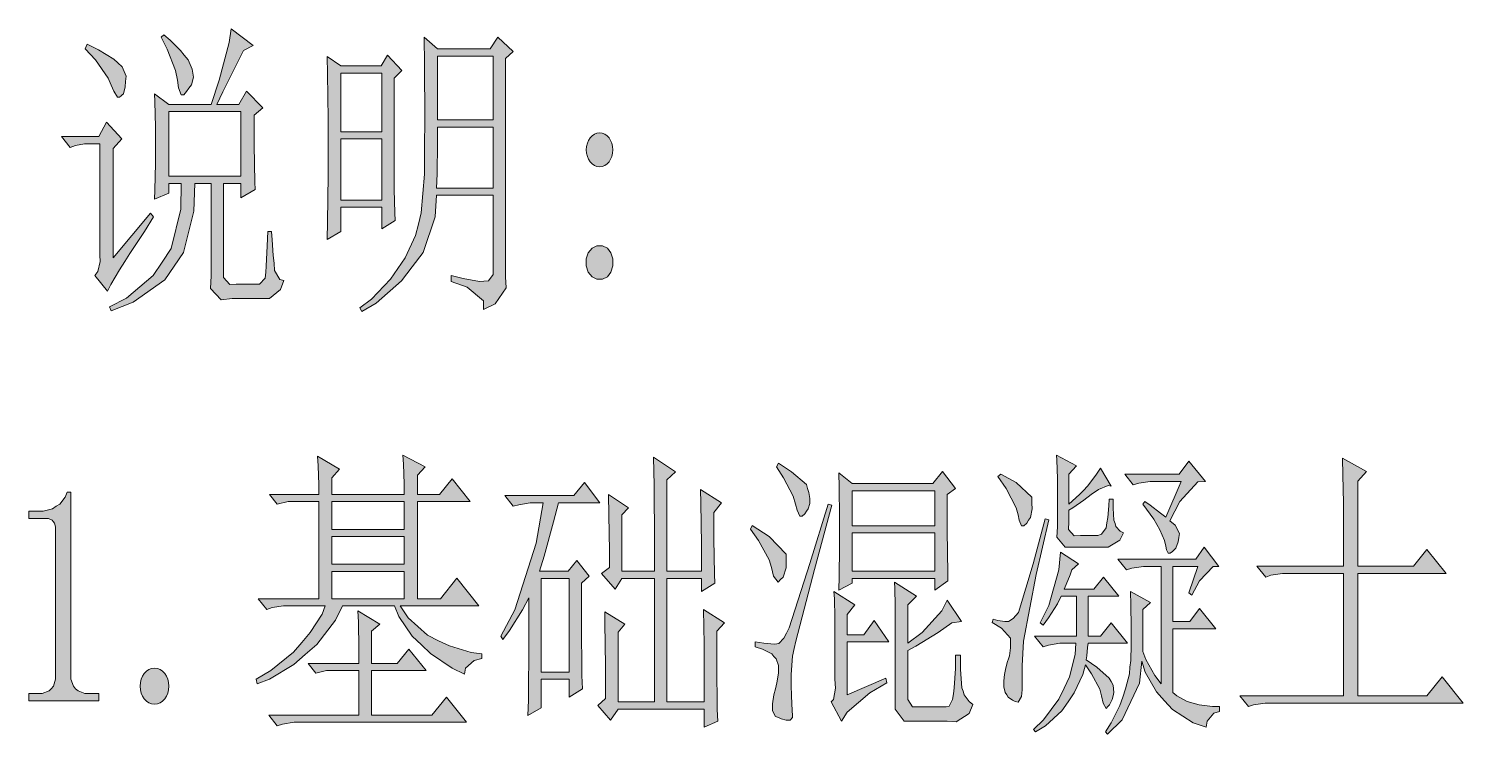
# Model space of a CAD drawing. Header units: millimetres. Extents: x 0 to 586, y 0 to 414.
# Drawn here: x 388.6 to 407.04, y 159.04 to 168.11 of the extents above; entities that cross this region are included whole.
import ezdxf

# ---------------------------------------------------------------- set-up
doc = ezdxf.new("R2010")
doc.units = ezdxf.units.MM

msp = doc.modelspace()

# ---------------------------------------------------------------- hatches: boundary and pattern name
h = msp.add_hatch(color=0)
h.paths.add_polyline_path([(391.202333, 168.112722), (391.484556, 167.897528), (391.361083, 167.834028), (391.269361, 167.650583), (391.0965, 167.301333), (391.018889, 167.139056), (391.301111, 167.139056), (391.399889, 167.308389), (391.608028, 167.093194), (391.498667, 167.001472), (391.498667, 166.613417), (391.505722, 166.137167), (391.50925, 166.045444), (391.325806, 165.936083), (391.325806, 166.123056), (391.103556, 166.123056), (391.103556, 165.011806), (391.103556, 164.913028), (391.184694, 164.821306), (391.265833, 164.828361), (391.498667, 164.828361), (391.565694, 164.828361), (391.639778, 164.905972), (391.646833, 164.980056), (391.653889, 165.057667), (391.664472, 165.32225), (391.671528, 165.505694), (391.720917, 165.505694), (391.727972, 165.396333), (391.742083, 165.19525), (391.752667, 165.096472), (391.759722, 165.001222), (391.82675, 164.888333), (391.879667, 164.874222), (391.837333, 164.757806), (391.696222, 164.641389), (391.597444, 164.641389), (391.216444, 164.641389), (391.071806, 164.627278), (390.93775, 164.771917), (390.944806, 164.934194), (390.944806, 166.123056), (390.733139, 166.123056), (390.722556, 165.76675), (390.5885, 165.234056), (390.468556, 165.057667), (390.348611, 164.881278), (389.942917, 164.595528), (389.660694, 164.486167), (389.636, 164.535556), (389.85825, 164.648444), (390.196917, 164.937722), (390.313333, 165.110583), (390.42975, 165.286972), (390.553222, 165.791444), (390.560278, 166.123056), (390.401528, 166.123056), (390.401528, 165.999583), (390.214556, 165.921972), (390.221611, 166.038389), (390.228667, 166.384111), (390.228667, 166.613417), (390.228667, 166.84625), (390.221611, 167.177861), (390.214556, 167.276639), (390.401528, 167.139056), (390.944806, 167.139056), (391.047111, 167.4495), (391.177639, 167.936333)])
h.paths.add_polyline_path([(390.401528, 167.047333), (390.401528, 166.214778), (391.325806, 166.214778), (391.325806, 167.047333)])
h = msp.add_hatch(color=0)
h.dxf.hatch_style = 2
h.paths.add_polyline_path([(390.30275, 168.003361), (390.338028, 168.035111), (390.419167, 167.964556), (390.549694, 167.834028), (390.599083, 167.774056), (390.648472, 167.710556), (390.701389, 167.594139), (390.708444, 167.541222), (390.7155, 167.488306), (390.690806, 167.389528), (390.659056, 167.347194), (390.627306, 167.304861), (390.592028, 167.262528), (390.560278, 167.262528), (390.525, 167.35425), (390.510889, 167.4495), (390.486194, 167.572972), (390.380361, 167.848139)])
h = msp.add_hatch(color=0)
h.dxf.hatch_style = 2
h.paths.add_polyline_path([(389.325556, 167.851667), (389.35025, 167.911639), (389.494889, 167.841083), (389.692444, 167.721139), (389.745361, 167.67175), (389.801806, 167.622361), (389.851194, 167.502417), (389.844139, 167.431861), (389.840611, 167.364833), (389.815917, 167.276639), (389.801806, 167.262528), (389.787694, 167.248417), (389.766528, 167.230778), (389.741833, 167.230778), (389.692444, 167.308389), (389.660694, 167.386), (389.621889, 167.477722), (389.456083, 167.710556)])
h = msp.add_hatch(color=0)
h.paths.add_polyline_path([(392.856861, 164.521444), (393.005028, 164.634333), (393.248444, 164.891861), (393.343694, 165.029444), (393.438944, 165.167028), (393.569472, 165.452778), (393.608278, 165.600944), (393.643556, 165.745583), (393.685889, 166.243), (393.689417, 166.59225), (393.692944, 166.945028), (393.689417, 167.650583), (393.682361, 168.003361), (393.855222, 167.851667), (394.532556, 167.851667), (394.631333, 168.003361), (394.828889, 167.819917), (394.730111, 167.728194), (394.730111, 164.920083), (394.737167, 164.7825), (394.596056, 164.574361), (394.447889, 164.503806), (394.447889, 164.613167), (394.236222, 164.789556), (394.028083, 164.860111), (394.028083, 164.937722), (394.183306, 164.898917), (394.394972, 164.863639), (394.451417, 164.867167), (394.511389, 164.870694), (394.571361, 164.951833), (394.571361, 165.029444), (394.571361, 165.971361), (393.841111, 165.971361), (393.823472, 165.692667), (393.66825, 165.234056), (393.527139, 165.050611), (393.389556, 164.870694), (393.065, 164.581417), (392.881556, 164.475583)])
h.paths.add_polyline_path([(393.855222, 167.759944), (393.855222, 166.9415), (394.571361, 166.9415), (394.571361, 167.759944)])
h.paths.add_polyline_path([(393.855222, 166.84625), (393.855222, 166.641639), (393.848167, 166.246528), (393.841111, 166.063083), (394.571361, 166.063083), (394.571361, 166.84625)])
h = msp.add_hatch(color=0)
h.paths.add_polyline_path([(393.297833, 166.246528), (393.297833, 166.045444), (393.304889, 165.745583), (393.311944, 165.646806), (393.139083, 165.537444), (393.139083, 165.816139), (392.609917, 165.816139), (392.609917, 165.505694), (392.437056, 165.399861), (392.440583, 165.629167), (392.447639, 166.225361), (392.447639, 166.585194), (392.447639, 166.948556), (392.440583, 167.534167), (392.437056, 167.756417), (392.609917, 167.632944), (393.1285, 167.632944), (393.213167, 167.770528), (393.396611, 167.572972), (393.297833, 167.477722)])
h.paths.add_polyline_path([(392.609917, 166.694556), (392.609917, 165.907861), (393.139083, 165.907861), (393.139083, 166.694556)])
h.paths.add_polyline_path([(392.609917, 167.541222), (392.609917, 166.786278), (393.139083, 166.786278), (393.139083, 167.541222)])
h = msp.add_hatch(color=0)
h.dxf.hatch_style = 2
h.paths.add_polyline_path([(389.685389, 165.167028), (390.165167, 165.738528), (390.203972, 165.692667), (390.087556, 165.505694), (389.900583, 165.219944), (389.833556, 165.121167), (389.766528, 165.011806), (389.653639, 164.821306), (389.611306, 164.736639), (389.449028, 164.937722), (389.487833, 164.990639), (389.519583, 165.121167), (389.512528, 165.198778), (389.512528, 166.631056), (389.364361, 166.631056), (389.314972, 166.631056), (389.198556, 166.609889), (389.131528, 166.585194), (389.018639, 166.726306), (389.498417, 166.726306), (389.597194, 166.90975), (389.79475, 166.694556), (389.685389, 166.571083)])
h = msp.add_hatch(color=0)
edge = h.paths.add_edge_path()
edge.add_ellipse((395.938375, 166.555208), major_axis=(0, 0.216958), ratio=0.788618, start_angle=0, end_angle=360)
h = msp.add_hatch(color=0)
h.dxf.hatch_style = 2
h.paths.add_polyline_path([(396.109472, 165.107056), (396.109472, 165.061194), (396.084778, 164.983583), (396.060083, 164.951833), (396.038917, 164.920083), (395.975417, 164.891861), (395.940139, 164.891861), (395.901333, 164.891861), (395.841361, 164.920083), (395.816667, 164.951833), (395.791972, 164.983583), (395.767278, 165.061194), (395.767278, 165.107056), (395.767278, 165.152917), (395.791972, 165.230528), (395.816667, 165.25875), (395.841361, 165.2905), (395.901333, 165.32225), (395.940139, 165.32225), (395.975417, 165.32225), (396.038917, 165.2905), (396.060083, 165.25875), (396.084778, 165.230528), (396.109472, 165.152917)])
h = msp.add_hatch(color=0)
h.paths.add_polyline_path([(393.424833, 162.122556), (393.424833, 162.260139), (393.417778, 162.514139), (393.410722, 162.630556), (393.696472, 162.478861), (393.597694, 162.3695), (393.597694, 162.122556), (393.879917, 162.122556), (394.042194, 162.323639), (394.275028, 162.030833), (393.597694, 162.030833), (393.597694, 160.782), (393.894028, 160.782), (394.102167, 161.046583), (394.387917, 160.690278), (393.375444, 160.690278), (393.47775, 160.535056), (393.724694, 160.312806), (393.869333, 160.24225), (394.010444, 160.175222), (394.289139, 160.090556), (394.423194, 160.072917), (394.423194, 160.012944), (394.324417, 159.98825), (394.215056, 159.889472), (394.200944, 159.811861), (394.042194, 159.889472), (393.7635, 160.076444), (393.647083, 160.189333), (393.527139, 160.302222), (393.357806, 160.552694), (393.301361, 160.690278), (392.634611, 160.690278), (392.542889, 160.506833), (392.303, 160.192861), (392.154833, 160.065861), (392.006667, 159.938861), (391.696222, 159.748361), (391.537472, 159.688389), (391.523361, 159.748361), (391.710333, 159.857722), (392.003139, 160.094083), (392.108972, 160.221083), (392.218333, 160.348083), (392.370028, 160.584444), (392.412361, 160.690278), (391.957278, 160.690278), (391.876139, 160.690278), (391.727972, 160.669111), (391.660944, 160.644417), (391.548056, 160.782), (392.327694, 160.782), (392.327694, 162.030833), (391.932583, 162.030833), (391.795, 161.999083), (391.696222, 162.122556), (392.327694, 162.122556), (392.327694, 162.246028), (392.320639, 162.492972), (392.313583, 162.616444), (392.595806, 162.447111), (392.497028, 162.33775), (392.497028, 162.122556)])
h.paths.add_polyline_path([(392.497028, 162.030833), (392.497028, 161.674528), (393.424833, 161.674528), (393.424833, 162.030833)])
h.paths.add_polyline_path([(392.497028, 161.582806), (392.497028, 161.2265), (393.424833, 161.2265), (393.424833, 161.582806)])
h.paths.add_polyline_path([(392.497028, 161.134778), (392.497028, 160.782), (393.424833, 160.782), (393.424833, 161.134778)])
h = msp.add_hatch(color=0)
h.dxf.hatch_style = 2
h.paths.add_polyline_path([(397.248944, 161.138306), (397.248944, 161.484028), (397.241889, 162.009667), (397.234833, 162.186056), (397.506472, 162.016722), (397.407694, 161.89325), (397.407694, 161.554583), (397.41475, 161.0995), (397.421806, 160.983083), (397.248944, 160.873722), (397.248944, 161.043056), (396.804444, 161.043056), (396.804444, 159.455556), (397.284222, 159.455556), (397.284222, 159.603722), (397.280694, 160.196389), (397.273639, 160.644417), (397.545278, 160.471556), (397.4465, 160.365722), (397.4465, 159.931806), (397.450028, 159.356778), (397.457083, 159.208611), (397.284222, 159.131), (397.284222, 159.363833), (396.1765, 159.363833), (396.077722, 159.222722), (395.915444, 159.409694), (396.014222, 159.501417), (396.014222, 159.917694), (396.007167, 160.471556), (396.003639, 160.612667), (396.261167, 160.457444), (396.1765, 160.351611), (396.1765, 159.455556), (396.642167, 159.455556), (396.642167, 161.043056), (396.225889, 161.043056), (396.137694, 160.905472), (395.964833, 161.106556), (396.063611, 161.184167), (396.063611, 161.392306), (396.056556, 161.8615), (396.053028, 162.122556), (396.310556, 161.953222), (396.225889, 161.8615), (396.225889, 161.138306), (396.642167, 161.138306), (396.642167, 161.505194), (396.638639, 162.238972), (396.631583, 162.602333), (396.913806, 162.415361), (396.804444, 162.309528), (396.804444, 161.138306)])
h = msp.add_hatch(color=0)
h.dxf.hatch_style = 2
h.paths.add_polyline_path([(398.236722, 162.524722), (398.406056, 162.415361), (398.596556, 162.253083), (398.610667, 162.200167), (398.628306, 162.14725), (398.642417, 162.069639), (398.642417, 162.044944), (398.642417, 162.006139), (398.62125, 161.939111), (398.600083, 161.907361), (398.578917, 161.875611), (398.543639, 161.843861), (398.529528, 161.843861), (398.511889, 161.843861), (398.476611, 161.921472), (398.455444, 161.999083), (398.427222, 162.101389), (398.30375, 162.33775), (398.212028, 162.478861)])
h = msp.add_hatch(color=0)
h.dxf.hatch_style = 2
h.paths.add_polyline_path([(401.824472, 161.706278), (401.824472, 162.168417), (401.824472, 162.330694), (401.817417, 162.563528), (401.813889, 162.630556), (402.071417, 162.492972), (401.972639, 162.383611), (401.972639, 161.999083), (402.014972, 162.037889), (402.110222, 162.126083), (402.159611, 162.175472), (402.209, 162.228389), (402.318361, 162.3695), (402.378333, 162.461222), (402.515917, 162.231917), (402.477111, 162.238972), (402.350111, 162.186056), (402.258389, 162.122556), (402.163139, 162.052), (402.022028, 161.953222), (401.972639, 161.921472), (401.972639, 161.769778), (401.965583, 161.674528), (402.039667, 161.589861), (402.120806, 161.596917), (402.343056, 161.596917), (402.392444, 161.614556), (402.452417, 161.695694), (402.459472, 161.759194), (402.470056, 161.826222), (402.484167, 161.977917), (402.491222, 162.062583), (402.540611, 162.062583), (402.540611, 161.946167), (402.551194, 161.790944), (402.565306, 161.752139), (402.575889, 161.713333), (402.632333, 161.653361), (402.674667, 161.628667), (402.625278, 161.536944), (402.477111, 161.445222), (402.378333, 161.445222), (402.036139, 161.445222), (401.92325, 161.445222), (401.817417, 161.57575)])
h = msp.add_hatch(color=0)
h.dxf.hatch_style = 2
h.paths.add_polyline_path([(403.267333, 161.783889), (403.337889, 161.727444), (403.394333, 161.621611), (403.38375, 161.568694), (403.376694, 161.51225), (403.344944, 161.434639), (403.323778, 161.413472), (403.302611, 161.388778), (403.274389, 161.367611), (403.249694, 161.367611), (403.225, 161.413472), (403.217944, 161.459333), (403.200306, 161.529889), (403.140333, 161.667472), (403.101528, 161.738028), (403.062722, 161.805056), (402.971, 161.935583), (402.921611, 161.999083), (402.946306, 162.030833), (403.016861, 161.984972), (403.150917, 161.882667), (403.217944, 161.82975), (403.4155, 162.291889), (403.094472, 162.291889), (403.016861, 162.291889), (402.868694, 162.267194), (402.798139, 162.246028), (402.688778, 162.383611), (403.390806, 162.383611), (403.514278, 162.552944), (403.725944, 162.291889), (403.627167, 162.284833), (403.397861, 162.030833)])
h = msp.add_hatch(color=0)
h.dxf.hatch_style = 2
h.paths.add_polyline_path([(405.500417, 161.879139), (405.500417, 162.016722), (405.493361, 162.373028), (405.489833, 162.588222), (405.79675, 162.418889), (405.687389, 162.295417), (405.687389, 161.201806), (406.4, 161.201806), (406.572861, 161.417), (406.819806, 161.106556), (405.687389, 161.106556), (405.687389, 159.533167), (406.572861, 159.533167), (406.770417, 159.780111), (407.042056, 159.441444), (404.576139, 159.441444), (404.495, 159.441444), (404.346833, 159.41675), (404.279806, 159.395583), (404.170444, 159.533167), (405.500417, 159.533167), (405.500417, 161.106556), (404.798389, 161.106556), (404.71725, 161.106556), (404.569083, 161.085389), (404.502056, 161.060694), (404.389167, 161.201806), (405.500417, 161.201806)])
h = msp.add_hatch(color=0)
h.paths.add_polyline_path([(399.012833, 160.891361), (399.019889, 161.06775), (399.023417, 161.441694), (399.023417, 161.63925), (399.023417, 161.833278), (399.019889, 162.217806), (399.012833, 162.40125), (399.185694, 162.263667), (400.222861, 162.263667), (400.346333, 162.418889), (400.515667, 162.200167), (400.406306, 162.122556), (400.406306, 161.660417), (400.413361, 161.106556), (400.416889, 161.014833), (400.247556, 160.891361), (400.247556, 161.043056), (399.185694, 161.043056), (399.185694, 160.983083)])
h.paths.add_polyline_path([(399.185694, 161.628667), (399.185694, 161.138306), (400.247556, 161.138306), (400.247556, 161.628667)])
h.paths.add_polyline_path([(399.185694, 162.171944), (399.185694, 161.720389), (400.247556, 161.720389), (400.247556, 162.171944)])
h = msp.add_hatch(color=0)
h.dxf.hatch_style = 2
h.paths.add_polyline_path([(401.058944, 162.355389), (401.09775, 162.383611), (401.295306, 162.277778), (401.496389, 162.090806), (401.496389, 162.013194), (401.499917, 161.939111), (401.47875, 161.826222), (401.454056, 161.790944), (401.429361, 161.755667), (401.394083, 161.720389), (401.379972, 161.720389), (401.362333, 161.720389), (401.330583, 161.790944), (401.32, 161.8615), (401.295306, 161.953222), (401.164778, 162.200167)])
h = msp.add_hatch(color=0)
h.dxf.hatch_style = 2
h.paths.add_polyline_path([(389.142111, 162.154306), (389.142111, 159.811861), (389.142111, 159.748361), (389.173861, 159.656639), (389.202083, 159.624889), (389.233833, 159.596667), (389.322028, 159.564917), (389.374944, 159.564917), (389.498417, 159.564917), (389.498417, 159.469667), (388.598833, 159.469667), (388.598833, 159.564917), (388.711722, 159.564917), (388.771694, 159.564917), (388.863417, 159.596667), (388.888111, 159.624889), (388.916333, 159.656639), (388.944556, 159.748361), (388.944556, 159.811861), (388.944556, 161.674528), (388.944556, 161.706278), (388.930444, 161.755667), (388.912806, 161.776833), (388.898694, 161.794472), (388.852833, 161.815639), (388.821083, 161.815639), (388.598833, 161.815639), (388.598833, 161.907361), (388.711722, 161.907361), (388.785806, 161.907361), (388.90575, 161.939111), (388.951611, 161.970861), (388.997472, 161.999083), (389.068028, 162.090806), (389.092722, 162.154306)])
h = msp.add_hatch(color=0)
h.paths.add_polyline_path([(395.707306, 160.983083), (395.707306, 160.471556), (395.710833, 159.794222), (395.717889, 159.624889), (395.545028, 159.515528), (395.545028, 159.748361), (395.188722, 159.748361), (395.188722, 159.377944), (395.015861, 159.282694), (395.022917, 159.476722), (395.026444, 160.231667), (395.026444, 160.796111), (394.948833, 160.640889), (394.7795, 160.372778), (394.694833, 160.256361), (394.670139, 160.302222), (394.850056, 160.640889), (395.121694, 161.498139), (395.213417, 162.016722), (395.125222, 162.016722), (395.047611, 162.016722), (394.899444, 161.992028), (394.828889, 161.970861), (394.719528, 162.108444), (395.608528, 162.108444), (395.742583, 162.277778), (395.940139, 162.016722), (395.410972, 162.016722), (395.347472, 161.769778), (395.224, 161.328806), (395.164028, 161.138306), (395.534444, 161.138306), (395.643806, 161.275889), (395.806083, 161.074806)])
h.paths.add_polyline_path([(395.188722, 161.043056), (395.188722, 159.840083), (395.545028, 159.840083), (395.545028, 161.043056)])
h = msp.add_hatch(color=0)
h.dxf.hatch_style = 2
h.paths.add_polyline_path([(398.924639, 161.984972), (398.702389, 161.159472), (398.458972, 160.238722), (398.437806, 160.143472), (398.416639, 160.044694), (398.399, 159.808333), (398.402528, 159.67075), (398.406056, 159.533167), (398.413111, 159.339139), (398.420167, 159.286222), (398.420167, 159.254472), (398.388417, 159.222722), (398.360194, 159.222722), (398.3355, 159.222722), (398.272, 159.240361), (398.236722, 159.254472), (398.197917, 159.268583), (398.162639, 159.339139), (398.162639, 159.392056), (398.162639, 159.430861), (398.180278, 159.547278), (398.197917, 159.624889), (398.215556, 159.7025), (398.236722, 159.825972), (398.236722, 159.871833), (398.236722, 159.92475), (398.2085, 160.009417), (398.180278, 160.041167), (398.152056, 160.072917), (398.032111, 160.132889), (397.940389, 160.164639), (397.940389, 160.228139), (398.04975, 160.2105), (398.187333, 160.199917), (398.215556, 160.203444), (398.243778, 160.206972), (398.307278, 160.277528), (398.339028, 160.341028), (398.374306, 160.408056), (398.642417, 161.237083), (398.87525, 161.999083)])
h = msp.add_hatch(color=0)
h.dxf.hatch_style = 2
h.paths.add_polyline_path([(400.998972, 160.520944), (401.058944, 160.503306), (401.147139, 160.489194), (401.171833, 160.489194), (401.196528, 160.489194), (401.252972, 160.528), (401.28825, 160.566806), (401.323528, 160.605611), (401.5105, 161.230028), (401.665722, 161.812111), (401.715111, 161.798), (401.552833, 161.095972), (401.387028, 160.238722), (401.379972, 160.079972), (401.372917, 159.921222), (401.369389, 159.688389), (401.369389, 159.610778), (401.362333, 159.526111), (401.32, 159.452028), (401.281194, 159.462611), (401.245917, 159.476722), (401.189472, 159.519056), (401.171833, 159.547278), (401.154194, 159.579028), (401.133028, 159.649583), (401.133028, 159.688389), (401.133028, 159.727194), (401.143611, 159.808333), (401.154194, 159.850667), (401.16125, 159.893), (401.182417, 159.974139), (401.196528, 160.009417), (401.207111, 160.048222), (401.221222, 160.150528), (401.221222, 160.2105), (401.221222, 160.274), (401.104806, 160.404528), (400.984861, 160.475083)])
h = msp.add_hatch(color=0)
h.dxf.hatch_style = 2
h.paths.add_polyline_path([(397.901583, 161.723917), (398.116778, 161.582806), (398.3355, 161.357028), (398.3355, 161.268833), (398.3355, 161.180639), (398.300222, 161.060694), (398.264944, 161.028944), (398.233194, 160.997194), (398.173222, 161.074806), (398.148528, 161.184167), (398.116778, 161.282944), (397.982722, 161.529889), (397.876889, 161.678056)])
h = msp.add_hatch(color=0)
h.dxf.hatch_style = 2
h.paths.add_polyline_path([(402.515917, 160.471556), (402.724056, 160.2105), (402.219583, 160.2105), (402.212528, 160.157583), (402.201944, 160.048222), (402.194889, 159.995306), (402.332472, 159.903583), (402.491222, 159.762472), (402.515917, 159.716611), (402.540611, 159.67075), (402.551194, 159.579028), (402.540611, 159.533167), (402.5265, 159.487306), (402.49475, 159.41675), (402.473583, 159.395583), (402.452417, 159.370889), (402.410083, 159.441444), (402.392444, 159.533167), (402.36775, 159.617833), (402.261917, 159.818917), (402.184306, 159.931806), (402.152556, 159.808333), (402.039667, 159.571972), (401.962056, 159.455556), (401.880917, 159.339139), (401.66925, 159.148639), (401.54225, 159.071028), (401.517556, 159.102778), (401.644556, 159.22625), (401.842111, 159.490833), (401.912667, 159.631944), (401.979694, 159.776583), (402.053778, 160.065861), (402.060833, 160.2105), (401.937361, 160.2105), (401.856222, 160.2105), (401.708056, 160.185806), (401.641028, 160.164639), (401.528139, 160.302222), (402.071417, 160.302222), (402.071417, 160.81375), (401.873861, 160.81375), (401.824472, 160.7185), (401.708056, 160.535056), (401.641028, 160.443333), (401.602222, 160.471556), (401.715111, 160.697333), (401.842111, 161.152417), (401.863278, 161.381722), (402.096111, 161.230028), (402.011444, 161.152417), (401.98675, 161.088917), (401.937361, 160.965444), (401.912667, 160.905472), (402.293667, 160.905472), (402.417139, 161.060694), (402.614694, 160.81375), (402.219583, 160.81375), (402.219583, 160.302222), (402.378333, 160.302222)])
h = msp.add_hatch(color=0)
h.dxf.hatch_style = 2
h.paths.add_polyline_path([(402.441833, 159.071028), (402.515917, 159.187444), (402.625278, 159.409694), (402.664083, 159.519056), (402.699361, 159.624889), (402.74875, 159.818917), (402.755806, 159.903583), (402.766389, 159.98825), (402.773444, 160.189333), (402.773444, 160.30575), (402.773444, 160.418639), (402.769917, 160.704389), (402.762861, 160.873722), (403.020389, 160.736139), (402.921611, 160.644417), (402.921611, 160.104667), (402.960417, 160.002361), (403.076833, 159.794222), (403.157972, 159.688389), (403.157972, 161.198278), (403.009806, 161.198278), (402.928667, 161.198278), (402.7805, 161.177111), (402.713472, 161.152417), (402.600583, 161.29), (403.602472, 161.29), (403.711833, 161.445222), (403.898806, 161.198278), (403.824722, 161.198278), (403.651861, 161.014833), (403.553083, 160.827861), (403.514278, 160.859611), (403.627167, 161.198278), (403.306139, 161.198278), (403.306139, 160.489194), (403.528389, 160.489194), (403.651861, 160.658528), (403.86, 160.393944), (403.306139, 160.393944), (403.306139, 159.579028), (403.359056, 159.533167), (403.493111, 159.462611), (403.570722, 159.441444), (403.648333, 159.41675), (403.817667, 159.395583), (403.909389, 159.395583), (403.909389, 159.332083), (403.835306, 159.310917), (403.750639, 159.208611), (403.736528, 159.131), (403.570722, 159.187444), (403.302611, 159.356778), (403.200306, 159.469667), (403.098, 159.586083), (402.953361, 159.840083), (402.911028, 159.981194), (402.879278, 159.695444), (402.657028, 159.22625), (402.466528, 159.039278)])
h = msp.add_hatch(color=0)
h.dxf.hatch_style = 2
h.paths.add_polyline_path([(398.963444, 159.748361), (398.963444, 160.397472), (398.963444, 160.542111), (398.956389, 160.782), (398.949333, 160.873722), (399.220972, 160.704389), (399.122194, 160.580917), (399.122194, 160.319861), (399.333861, 160.319861), (399.467917, 160.503306), (399.654889, 160.228139), (399.122194, 160.228139), (399.122194, 159.547278), (399.616083, 159.762472), (399.630194, 159.7025), (399.411472, 159.571972), (399.122194, 159.325028), (399.048111, 159.208611), (398.914056, 159.455556), (398.945806, 159.487306), (398.9705, 159.631944)])
h = msp.add_hatch(color=0)
h.dxf.hatch_style = 2
h.paths.add_polyline_path([(399.739556, 160.566806), (399.739556, 160.697333), (399.7325, 160.912528), (399.728972, 160.997194), (400.011194, 160.81375), (399.901833, 160.704389), (399.901833, 160.2105), (400.085278, 160.348083), (400.339278, 160.626778), (400.406306, 160.764361), (400.58975, 160.489194), (400.466278, 160.471556), (400.289889, 160.348083), (400.004139, 160.171694), (399.901833, 160.118778), (399.901833, 159.579028), (399.901833, 159.487306), (399.961806, 159.392056), (400.025306, 159.392056), (400.395722, 159.392056), (400.431, 159.402639), (400.476861, 159.487306), (400.487444, 159.561389), (400.4945, 159.639), (400.512139, 159.885944), (400.515667, 160.055278), (400.579167, 160.055278), (400.579167, 159.871833), (400.593278, 159.639), (400.610917, 159.593139), (400.625028, 159.547278), (400.688528, 159.462611), (400.737917, 159.423806), (400.688528, 159.307389), (400.522722, 159.201556), (400.406306, 159.208611), (399.961806, 159.208611), (399.852444, 159.208611), (399.739556, 159.363833), (399.739556, 159.515528)])
h = msp.add_hatch(color=0)
h.dxf.hatch_style = 2
h.paths.add_polyline_path([(392.84275, 159.949444), (392.84275, 160.143472), (392.839222, 160.482139), (392.832167, 160.626778), (393.114389, 160.457444), (393.005028, 160.365722), (393.005028, 159.949444), (393.336639, 159.949444), (393.484806, 160.132889), (393.707056, 159.857722), (393.005028, 159.857722), (393.005028, 159.286222), (393.781139, 159.286222), (393.968111, 159.519056), (394.225639, 159.1945), (392.091333, 159.1945), (392.010194, 159.1945), (391.862028, 159.169806), (391.795, 159.148639), (391.685639, 159.286222), (392.84275, 159.286222), (392.84275, 159.857722), (392.426472, 159.857722), (392.288889, 159.825972), (392.190111, 159.949444)])
h = msp.add_hatch(color=0)
edge = h.paths.add_edge_path()
edge.add_ellipse((390.216319, 159.658403), major_axis=(0, 0.231069), ratio=0.801527, start_angle=0, end_angle=360)

# ---------------------------------------------------------------- linework, layer by layer
at = {"color": 0, "lineweight": 0}
for points in [[(391.202333, 168.112722), (391.484556, 167.897528), (391.361083, 167.834028), (391.269361, 167.650583), (391.0965, 167.301333), (391.018889, 167.139056), (391.301111, 167.139056), (391.399889, 167.308389), (391.608028, 167.093194), (391.498667, 167.001472), (391.498667, 166.613417), (391.505722, 166.137167), (391.50925, 166.045444), (391.325806, 165.936083), (391.325806, 166.123056), (391.103556, 166.123056), (391.103556, 165.011806), (391.103556, 164.913028), (391.184694, 164.821306), (391.265833, 164.828361), (391.498667, 164.828361), (391.565694, 164.828361), (391.639778, 164.905972), (391.646833, 164.980056), (391.653889, 165.057667), (391.664472, 165.32225), (391.671528, 165.505694), (391.720917, 165.505694), (391.727972, 165.396333), (391.742083, 165.19525), (391.752667, 165.096472), (391.759722, 165.001222), (391.82675, 164.888333), (391.879667, 164.874222), (391.837333, 164.757806), (391.696222, 164.641389), (391.597444, 164.641389), (391.216444, 164.641389), (391.071806, 164.627278), (390.93775, 164.771917), (390.944806, 164.934194), (390.944806, 166.123056), (390.733139, 166.123056), (390.722556, 165.76675), (390.5885, 165.234056), (390.468556, 165.057667), (390.348611, 164.881278), (389.942917, 164.595528), (389.660694, 164.486167), (389.636, 164.535556), (389.85825, 164.648444), (390.196917, 164.937722), (390.313333, 165.110583), (390.42975, 165.286972), (390.553222, 165.791444), (390.560278, 166.123056), (390.401528, 166.123056), (390.401528, 165.999583), (390.214556, 165.921972), (390.221611, 166.038389), (390.228667, 166.384111), (390.228667, 166.613417), (390.228667, 166.84625), (390.221611, 167.177861), (390.214556, 167.276639), (390.401528, 167.139056), (390.944806, 167.139056), (391.047111, 167.4495), (391.177639, 167.936333)], [(390.30275, 168.003361), (390.338028, 168.035111), (390.419167, 167.964556), (390.549694, 167.834028), (390.599083, 167.774056), (390.648472, 167.710556), (390.701389, 167.594139), (390.708444, 167.541222), (390.7155, 167.488306), (390.690806, 167.389528), (390.659056, 167.347194), (390.627306, 167.304861), (390.592028, 167.262528), (390.560278, 167.262528), (390.525, 167.35425), (390.510889, 167.4495), (390.486194, 167.572972), (390.380361, 167.848139)], [(389.325556, 167.851667), (389.35025, 167.911639), (389.494889, 167.841083), (389.692444, 167.721139), (389.745361, 167.67175), (389.801806, 167.622361), (389.851194, 167.502417), (389.844139, 167.431861), (389.840611, 167.364833), (389.815917, 167.276639), (389.801806, 167.262528), (389.787694, 167.248417), (389.766528, 167.230778), (389.741833, 167.230778), (389.692444, 167.308389), (389.660694, 167.386), (389.621889, 167.477722), (389.456083, 167.710556)], [(392.856861, 164.521444), (393.005028, 164.634333), (393.248444, 164.891861), (393.343694, 165.029444), (393.438944, 165.167028), (393.569472, 165.452778), (393.608278, 165.600944), (393.643556, 165.745583), (393.685889, 166.243), (393.689417, 166.59225), (393.692944, 166.945028), (393.689417, 167.650583), (393.682361, 168.003361), (393.855222, 167.851667), (394.532556, 167.851667), (394.631333, 168.003361), (394.828889, 167.819917), (394.730111, 167.728194), (394.730111, 164.920083), (394.737167, 164.7825), (394.596056, 164.574361), (394.447889, 164.503806), (394.447889, 164.613167), (394.236222, 164.789556), (394.028083, 164.860111), (394.028083, 164.937722), (394.183306, 164.898917), (394.394972, 164.863639), (394.451417, 164.867167), (394.511389, 164.870694), (394.571361, 164.951833), (394.571361, 165.029444), (394.571361, 165.971361), (393.841111, 165.971361), (393.823472, 165.692667), (393.66825, 165.234056), (393.527139, 165.050611), (393.389556, 164.870694), (393.065, 164.581417), (392.881556, 164.475583)], [(393.297833, 166.246528), (393.297833, 166.045444), (393.304889, 165.745583), (393.311944, 165.646806), (393.139083, 165.537444), (393.139083, 165.816139), (392.609917, 165.816139), (392.609917, 165.505694), (392.437056, 165.399861), (392.440583, 165.629167), (392.447639, 166.225361), (392.447639, 166.585194), (392.447639, 166.948556), (392.440583, 167.534167), (392.437056, 167.756417), (392.609917, 167.632944), (393.1285, 167.632944), (393.213167, 167.770528), (393.396611, 167.572972), (393.297833, 167.477722)], [(393.855222, 167.759944), (393.855222, 166.9415), (394.571361, 166.9415), (394.571361, 167.759944)], [(392.609917, 167.541222), (392.609917, 166.786278), (393.139083, 166.786278), (393.139083, 167.541222)], [(390.401528, 167.047333), (390.401528, 166.214778), (391.325806, 166.214778), (391.325806, 167.047333)], [(389.685389, 165.167028), (390.165167, 165.738528), (390.203972, 165.692667), (390.087556, 165.505694), (389.900583, 165.219944), (389.833556, 165.121167), (389.766528, 165.011806), (389.653639, 164.821306), (389.611306, 164.736639), (389.449028, 164.937722), (389.487833, 164.990639), (389.519583, 165.121167), (389.512528, 165.198778), (389.512528, 166.631056), (389.364361, 166.631056), (389.314972, 166.631056), (389.198556, 166.609889), (389.131528, 166.585194), (389.018639, 166.726306), (389.498417, 166.726306), (389.597194, 166.90975), (389.79475, 166.694556), (389.685389, 166.571083)], [(393.855222, 166.84625), (393.855222, 166.641639), (393.848167, 166.246528), (393.841111, 166.063083), (394.571361, 166.063083), (394.571361, 166.84625)], [(392.609917, 166.694556), (392.609917, 165.907861), (393.139083, 165.907861), (393.139083, 166.694556)], [(396.109472, 165.107056), (396.109472, 165.061194), (396.084778, 164.983583), (396.060083, 164.951833), (396.038917, 164.920083), (395.975417, 164.891861), (395.940139, 164.891861), (395.901333, 164.891861), (395.841361, 164.920083), (395.816667, 164.951833), (395.791972, 164.983583), (395.767278, 165.061194), (395.767278, 165.107056), (395.767278, 165.152917), (395.791972, 165.230528), (395.816667, 165.25875), (395.841361, 165.2905), (395.901333, 165.32225), (395.940139, 165.32225), (395.975417, 165.32225), (396.038917, 165.2905), (396.060083, 165.25875), (396.084778, 165.230528), (396.109472, 165.152917)], [(393.424833, 162.122556), (393.424833, 162.260139), (393.417778, 162.514139), (393.410722, 162.630556), (393.696472, 162.478861), (393.597694, 162.3695), (393.597694, 162.122556), (393.879917, 162.122556), (394.042194, 162.323639), (394.275028, 162.030833), (393.597694, 162.030833), (393.597694, 160.782), (393.894028, 160.782), (394.102167, 161.046583), (394.387917, 160.690278), (393.375444, 160.690278), (393.47775, 160.535056), (393.724694, 160.312806), (393.869333, 160.24225), (394.010444, 160.175222), (394.289139, 160.090556), (394.423194, 160.072917), (394.423194, 160.012944), (394.324417, 159.98825), (394.215056, 159.889472), (394.200944, 159.811861), (394.042194, 159.889472), (393.7635, 160.076444), (393.647083, 160.189333), (393.527139, 160.302222), (393.357806, 160.552694), (393.301361, 160.690278), (392.634611, 160.690278), (392.542889, 160.506833), (392.303, 160.192861), (392.154833, 160.065861), (392.006667, 159.938861), (391.696222, 159.748361), (391.537472, 159.688389), (391.523361, 159.748361), (391.710333, 159.857722), (392.003139, 160.094083), (392.108972, 160.221083), (392.218333, 160.348083), (392.370028, 160.584444), (392.412361, 160.690278), (391.957278, 160.690278), (391.876139, 160.690278), (391.727972, 160.669111), (391.660944, 160.644417), (391.548056, 160.782), (392.327694, 160.782), (392.327694, 162.030833), (391.932583, 162.030833), (391.795, 161.999083), (391.696222, 162.122556), (392.327694, 162.122556), (392.327694, 162.246028), (392.320639, 162.492972), (392.313583, 162.616444), (392.595806, 162.447111), (392.497028, 162.33775), (392.497028, 162.122556)], [(397.248944, 161.138306), (397.248944, 161.484028), (397.241889, 162.009667), (397.234833, 162.186056), (397.506472, 162.016722), (397.407694, 161.89325), (397.407694, 161.554583), (397.41475, 161.0995), (397.421806, 160.983083), (397.248944, 160.873722), (397.248944, 161.043056), (396.804444, 161.043056), (396.804444, 159.455556), (397.284222, 159.455556), (397.284222, 159.603722), (397.280694, 160.196389), (397.273639, 160.644417), (397.545278, 160.471556), (397.4465, 160.365722), (397.4465, 159.931806), (397.450028, 159.356778), (397.457083, 159.208611), (397.284222, 159.131), (397.284222, 159.363833), (396.1765, 159.363833), (396.077722, 159.222722), (395.915444, 159.409694), (396.014222, 159.501417), (396.014222, 159.917694), (396.007167, 160.471556), (396.003639, 160.612667), (396.261167, 160.457444), (396.1765, 160.351611), (396.1765, 159.455556), (396.642167, 159.455556), (396.642167, 161.043056), (396.225889, 161.043056), (396.137694, 160.905472), (395.964833, 161.106556), (396.063611, 161.184167), (396.063611, 161.392306), (396.056556, 161.8615), (396.053028, 162.122556), (396.310556, 161.953222), (396.225889, 161.8615), (396.225889, 161.138306), (396.642167, 161.138306), (396.642167, 161.505194), (396.638639, 162.238972), (396.631583, 162.602333), (396.913806, 162.415361), (396.804444, 162.309528), (396.804444, 161.138306)], [(398.236722, 162.524722), (398.406056, 162.415361), (398.596556, 162.253083), (398.610667, 162.200167), (398.628306, 162.14725), (398.642417, 162.069639), (398.642417, 162.044944), (398.642417, 162.006139), (398.62125, 161.939111), (398.600083, 161.907361), (398.578917, 161.875611), (398.543639, 161.843861), (398.529528, 161.843861), (398.511889, 161.843861), (398.476611, 161.921472), (398.455444, 161.999083), (398.427222, 162.101389), (398.30375, 162.33775), (398.212028, 162.478861)], [(401.824472, 161.706278), (401.824472, 162.168417), (401.824472, 162.330694), (401.817417, 162.563528), (401.813889, 162.630556), (402.071417, 162.492972), (401.972639, 162.383611), (401.972639, 161.999083), (402.014972, 162.037889), (402.110222, 162.126083), (402.159611, 162.175472), (402.209, 162.228389), (402.318361, 162.3695), (402.378333, 162.461222), (402.515917, 162.231917), (402.477111, 162.238972), (402.350111, 162.186056), (402.258389, 162.122556), (402.163139, 162.052), (402.022028, 161.953222), (401.972639, 161.921472), (401.972639, 161.769778), (401.965583, 161.674528), (402.039667, 161.589861), (402.120806, 161.596917), (402.343056, 161.596917), (402.392444, 161.614556), (402.452417, 161.695694), (402.459472, 161.759194), (402.470056, 161.826222), (402.484167, 161.977917), (402.491222, 162.062583), (402.540611, 162.062583), (402.540611, 161.946167), (402.551194, 161.790944), (402.565306, 161.752139), (402.575889, 161.713333), (402.632333, 161.653361), (402.674667, 161.628667), (402.625278, 161.536944), (402.477111, 161.445222), (402.378333, 161.445222), (402.036139, 161.445222), (401.92325, 161.445222), (401.817417, 161.57575)], [(403.267333, 161.783889), (403.337889, 161.727444), (403.394333, 161.621611), (403.38375, 161.568694), (403.376694, 161.51225), (403.344944, 161.434639), (403.323778, 161.413472), (403.302611, 161.388778), (403.274389, 161.367611), (403.249694, 161.367611), (403.225, 161.413472), (403.217944, 161.459333), (403.200306, 161.529889), (403.140333, 161.667472), (403.101528, 161.738028), (403.062722, 161.805056), (402.971, 161.935583), (402.921611, 161.999083), (402.946306, 162.030833), (403.016861, 161.984972), (403.150917, 161.882667), (403.217944, 161.82975), (403.4155, 162.291889), (403.094472, 162.291889), (403.016861, 162.291889), (402.868694, 162.267194), (402.798139, 162.246028), (402.688778, 162.383611), (403.390806, 162.383611), (403.514278, 162.552944), (403.725944, 162.291889), (403.627167, 162.284833), (403.397861, 162.030833)], [(405.500417, 161.879139), (405.500417, 162.016722), (405.493361, 162.373028), (405.489833, 162.588222), (405.79675, 162.418889), (405.687389, 162.295417), (405.687389, 161.201806), (406.4, 161.201806), (406.572861, 161.417), (406.819806, 161.106556), (405.687389, 161.106556), (405.687389, 159.533167), (406.572861, 159.533167), (406.770417, 159.780111), (407.042056, 159.441444), (404.576139, 159.441444), (404.495, 159.441444), (404.346833, 159.41675), (404.279806, 159.395583), (404.170444, 159.533167), (405.500417, 159.533167), (405.500417, 161.106556), (404.798389, 161.106556), (404.71725, 161.106556), (404.569083, 161.085389), (404.502056, 161.060694), (404.389167, 161.201806), (405.500417, 161.201806)], [(399.012833, 160.891361), (399.019889, 161.06775), (399.023417, 161.441694), (399.023417, 161.63925), (399.023417, 161.833278), (399.019889, 162.217806), (399.012833, 162.40125), (399.185694, 162.263667), (400.222861, 162.263667), (400.346333, 162.418889), (400.515667, 162.200167), (400.406306, 162.122556), (400.406306, 161.660417), (400.413361, 161.106556), (400.416889, 161.014833), (400.247556, 160.891361), (400.247556, 161.043056), (399.185694, 161.043056), (399.185694, 160.983083)], [(401.058944, 162.355389), (401.09775, 162.383611), (401.295306, 162.277778), (401.496389, 162.090806), (401.496389, 162.013194), (401.499917, 161.939111), (401.47875, 161.826222), (401.454056, 161.790944), (401.429361, 161.755667), (401.394083, 161.720389), (401.379972, 161.720389), (401.362333, 161.720389), (401.330583, 161.790944), (401.32, 161.8615), (401.295306, 161.953222), (401.164778, 162.200167)], [(389.142111, 162.154306), (389.142111, 159.811861), (389.142111, 159.748361), (389.173861, 159.656639), (389.202083, 159.624889), (389.233833, 159.596667), (389.322028, 159.564917), (389.374944, 159.564917), (389.498417, 159.564917), (389.498417, 159.469667), (388.598833, 159.469667), (388.598833, 159.564917), (388.711722, 159.564917), (388.771694, 159.564917), (388.863417, 159.596667), (388.888111, 159.624889), (388.916333, 159.656639), (388.944556, 159.748361), (388.944556, 159.811861), (388.944556, 161.674528), (388.944556, 161.706278), (388.930444, 161.755667), (388.912806, 161.776833), (388.898694, 161.794472), (388.852833, 161.815639), (388.821083, 161.815639), (388.598833, 161.815639), (388.598833, 161.907361), (388.711722, 161.907361), (388.785806, 161.907361), (388.90575, 161.939111), (388.951611, 161.970861), (388.997472, 161.999083), (389.068028, 162.090806), (389.092722, 162.154306)], [(395.707306, 160.983083), (395.707306, 160.471556), (395.710833, 159.794222), (395.717889, 159.624889), (395.545028, 159.515528), (395.545028, 159.748361), (395.188722, 159.748361), (395.188722, 159.377944), (395.015861, 159.282694), (395.022917, 159.476722), (395.026444, 160.231667), (395.026444, 160.796111), (394.948833, 160.640889), (394.7795, 160.372778), (394.694833, 160.256361), (394.670139, 160.302222), (394.850056, 160.640889), (395.121694, 161.498139), (395.213417, 162.016722), (395.125222, 162.016722), (395.047611, 162.016722), (394.899444, 161.992028), (394.828889, 161.970861), (394.719528, 162.108444), (395.608528, 162.108444), (395.742583, 162.277778), (395.940139, 162.016722), (395.410972, 162.016722), (395.347472, 161.769778), (395.224, 161.328806), (395.164028, 161.138306), (395.534444, 161.138306), (395.643806, 161.275889), (395.806083, 161.074806)], [(399.185694, 162.171944), (399.185694, 161.720389), (400.247556, 161.720389), (400.247556, 162.171944)], [(392.497028, 162.030833), (392.497028, 161.674528), (393.424833, 161.674528), (393.424833, 162.030833)], [(398.924639, 161.984972), (398.702389, 161.159472), (398.458972, 160.238722), (398.437806, 160.143472), (398.416639, 160.044694), (398.399, 159.808333), (398.402528, 159.67075), (398.406056, 159.533167), (398.413111, 159.339139), (398.420167, 159.286222), (398.420167, 159.254472), (398.388417, 159.222722), (398.360194, 159.222722), (398.3355, 159.222722), (398.272, 159.240361), (398.236722, 159.254472), (398.197917, 159.268583), (398.162639, 159.339139), (398.162639, 159.392056), (398.162639, 159.430861), (398.180278, 159.547278), (398.197917, 159.624889), (398.215556, 159.7025), (398.236722, 159.825972), (398.236722, 159.871833), (398.236722, 159.92475), (398.2085, 160.009417), (398.180278, 160.041167), (398.152056, 160.072917), (398.032111, 160.132889), (397.940389, 160.164639), (397.940389, 160.228139), (398.04975, 160.2105), (398.187333, 160.199917), (398.215556, 160.203444), (398.243778, 160.206972), (398.307278, 160.277528), (398.339028, 160.341028), (398.374306, 160.408056), (398.642417, 161.237083), (398.87525, 161.999083)], [(400.998972, 160.520944), (401.058944, 160.503306), (401.147139, 160.489194), (401.171833, 160.489194), (401.196528, 160.489194), (401.252972, 160.528), (401.28825, 160.566806), (401.323528, 160.605611), (401.5105, 161.230028), (401.665722, 161.812111), (401.715111, 161.798), (401.552833, 161.095972), (401.387028, 160.238722), (401.379972, 160.079972), (401.372917, 159.921222), (401.369389, 159.688389), (401.369389, 159.610778), (401.362333, 159.526111), (401.32, 159.452028), (401.281194, 159.462611), (401.245917, 159.476722), (401.189472, 159.519056), (401.171833, 159.547278), (401.154194, 159.579028), (401.133028, 159.649583), (401.133028, 159.688389), (401.133028, 159.727194), (401.143611, 159.808333), (401.154194, 159.850667), (401.16125, 159.893), (401.182417, 159.974139), (401.196528, 160.009417), (401.207111, 160.048222), (401.221222, 160.150528), (401.221222, 160.2105), (401.221222, 160.274), (401.104806, 160.404528), (400.984861, 160.475083)], [(392.497028, 161.582806), (392.497028, 161.2265), (393.424833, 161.2265), (393.424833, 161.582806)], [(397.901583, 161.723917), (398.116778, 161.582806), (398.3355, 161.357028), (398.3355, 161.268833), (398.3355, 161.180639), (398.300222, 161.060694), (398.264944, 161.028944), (398.233194, 160.997194), (398.173222, 161.074806), (398.148528, 161.184167), (398.116778, 161.282944), (397.982722, 161.529889), (397.876889, 161.678056)], [(399.185694, 161.628667), (399.185694, 161.138306), (400.247556, 161.138306), (400.247556, 161.628667)], [(402.515917, 160.471556), (402.724056, 160.2105), (402.219583, 160.2105), (402.212528, 160.157583), (402.201944, 160.048222), (402.194889, 159.995306), (402.332472, 159.903583), (402.491222, 159.762472), (402.515917, 159.716611), (402.540611, 159.67075), (402.551194, 159.579028), (402.540611, 159.533167), (402.5265, 159.487306), (402.49475, 159.41675), (402.473583, 159.395583), (402.452417, 159.370889), (402.410083, 159.441444), (402.392444, 159.533167), (402.36775, 159.617833), (402.261917, 159.818917), (402.184306, 159.931806), (402.152556, 159.808333), (402.039667, 159.571972), (401.962056, 159.455556), (401.880917, 159.339139), (401.66925, 159.148639), (401.54225, 159.071028), (401.517556, 159.102778), (401.644556, 159.22625), (401.842111, 159.490833), (401.912667, 159.631944), (401.979694, 159.776583), (402.053778, 160.065861), (402.060833, 160.2105), (401.937361, 160.2105), (401.856222, 160.2105), (401.708056, 160.185806), (401.641028, 160.164639), (401.528139, 160.302222), (402.071417, 160.302222), (402.071417, 160.81375), (401.873861, 160.81375), (401.824472, 160.7185), (401.708056, 160.535056), (401.641028, 160.443333), (401.602222, 160.471556), (401.715111, 160.697333), (401.842111, 161.152417), (401.863278, 161.381722), (402.096111, 161.230028), (402.011444, 161.152417), (401.98675, 161.088917), (401.937361, 160.965444), (401.912667, 160.905472), (402.293667, 160.905472), (402.417139, 161.060694), (402.614694, 160.81375), (402.219583, 160.81375), (402.219583, 160.302222), (402.378333, 160.302222)], [(402.441833, 159.071028), (402.515917, 159.187444), (402.625278, 159.409694), (402.664083, 159.519056), (402.699361, 159.624889), (402.74875, 159.818917), (402.755806, 159.903583), (402.766389, 159.98825), (402.773444, 160.189333), (402.773444, 160.30575), (402.773444, 160.418639), (402.769917, 160.704389), (402.762861, 160.873722), (403.020389, 160.736139), (402.921611, 160.644417), (402.921611, 160.104667), (402.960417, 160.002361), (403.076833, 159.794222), (403.157972, 159.688389), (403.157972, 161.198278), (403.009806, 161.198278), (402.928667, 161.198278), (402.7805, 161.177111), (402.713472, 161.152417), (402.600583, 161.29), (403.602472, 161.29), (403.711833, 161.445222), (403.898806, 161.198278), (403.824722, 161.198278), (403.651861, 161.014833), (403.553083, 160.827861), (403.514278, 160.859611), (403.627167, 161.198278), (403.306139, 161.198278), (403.306139, 160.489194), (403.528389, 160.489194), (403.651861, 160.658528), (403.86, 160.393944), (403.306139, 160.393944), (403.306139, 159.579028), (403.359056, 159.533167), (403.493111, 159.462611), (403.570722, 159.441444), (403.648333, 159.41675), (403.817667, 159.395583), (403.909389, 159.395583), (403.909389, 159.332083), (403.835306, 159.310917), (403.750639, 159.208611), (403.736528, 159.131), (403.570722, 159.187444), (403.302611, 159.356778), (403.200306, 159.469667), (403.098, 159.586083), (402.953361, 159.840083), (402.911028, 159.981194), (402.879278, 159.695444), (402.657028, 159.22625), (402.466528, 159.039278)], [(392.497028, 161.134778), (392.497028, 160.782), (393.424833, 160.782), (393.424833, 161.134778)], [(395.188722, 161.043056), (395.188722, 159.840083), (395.545028, 159.840083), (395.545028, 161.043056)], [(398.963444, 159.748361), (398.963444, 160.397472), (398.963444, 160.542111), (398.956389, 160.782), (398.949333, 160.873722), (399.220972, 160.704389), (399.122194, 160.580917), (399.122194, 160.319861), (399.333861, 160.319861), (399.467917, 160.503306), (399.654889, 160.228139), (399.122194, 160.228139), (399.122194, 159.547278), (399.616083, 159.762472), (399.630194, 159.7025), (399.411472, 159.571972), (399.122194, 159.325028), (399.048111, 159.208611), (398.914056, 159.455556), (398.945806, 159.487306), (398.9705, 159.631944)], [(399.739556, 160.566806), (399.739556, 160.697333), (399.7325, 160.912528), (399.728972, 160.997194), (400.011194, 160.81375), (399.901833, 160.704389), (399.901833, 160.2105), (400.085278, 160.348083), (400.339278, 160.626778), (400.406306, 160.764361), (400.58975, 160.489194), (400.466278, 160.471556), (400.289889, 160.348083), (400.004139, 160.171694), (399.901833, 160.118778), (399.901833, 159.579028), (399.901833, 159.487306), (399.961806, 159.392056), (400.025306, 159.392056), (400.395722, 159.392056), (400.431, 159.402639), (400.476861, 159.487306), (400.487444, 159.561389), (400.4945, 159.639), (400.512139, 159.885944), (400.515667, 160.055278), (400.579167, 160.055278), (400.579167, 159.871833), (400.593278, 159.639), (400.610917, 159.593139), (400.625028, 159.547278), (400.688528, 159.462611), (400.737917, 159.423806), (400.688528, 159.307389), (400.522722, 159.201556), (400.406306, 159.208611), (399.961806, 159.208611), (399.852444, 159.208611), (399.739556, 159.363833), (399.739556, 159.515528)], [(392.84275, 159.949444), (392.84275, 160.143472), (392.839222, 160.482139), (392.832167, 160.626778), (393.114389, 160.457444), (393.005028, 160.365722), (393.005028, 159.949444), (393.336639, 159.949444), (393.484806, 160.132889), (393.707056, 159.857722), (393.005028, 159.857722), (393.005028, 159.286222), (393.781139, 159.286222), (393.968111, 159.519056), (394.225639, 159.1945), (392.091333, 159.1945), (392.010194, 159.1945), (391.862028, 159.169806), (391.795, 159.148639), (391.685639, 159.286222), (392.84275, 159.286222), (392.84275, 159.857722), (392.426472, 159.857722), (392.288889, 159.825972), (392.190111, 159.949444)]]:
    msp.add_lwpolyline(points, close=True, dxfattribs=at)
for centre, major_axis, ratio in [((395.938375, 166.555208), (0, 0.216958), 0.788618), ((390.216319, 159.658403), (0, 0.231069), 0.801527)]:
    msp.add_ellipse(centre, major_axis=major_axis, ratio=ratio, start_param=0, end_param=6.283185, dxfattribs=at)

doc.saveas('drawing.dxf')
